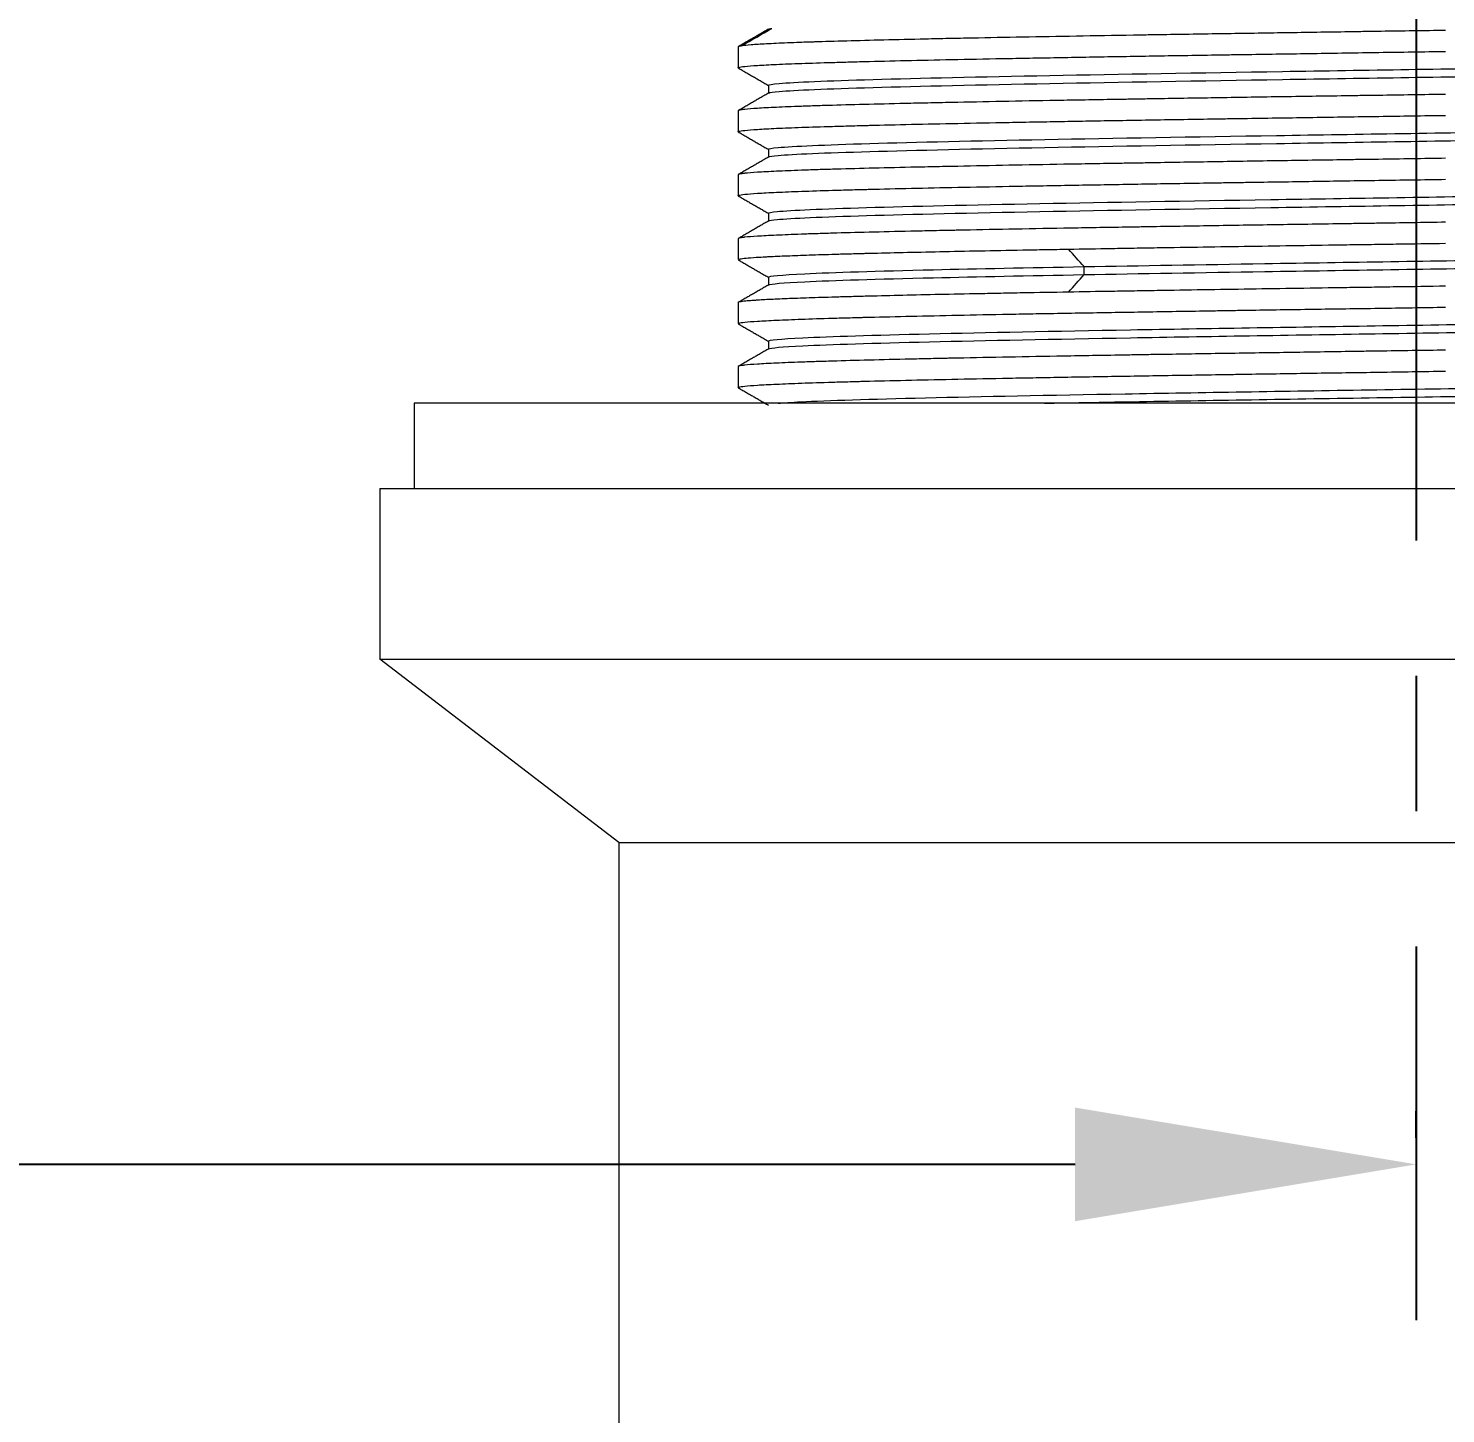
# Model space of a CAD drawing. Extents: x 16036 to 31646, y -36012 to -17126.
# Drawn here: x 16497.52 to 16530.76, y -17747.47 to -17714.97 of the extents above; entities that cross this region are included whole.
import ezdxf

# ---------------------------------------------------------------- set-up
doc = ezdxf.new("R2010")
doc.units = 0
doc.header["$MEASUREMENT"] = 0
doc.linetypes.add('CENTER2', pattern=[28.575, 19.05, -3.175, 3.175, -3.175])
doc.layers.get('0').update_dxf_attribs({"color": 3, "linetype": 'CONTINUOUS'})
doc.layers.get('DEFPOINTS').update_dxf_attribs({"linetype": 'CONTINUOUS'})
doc.layers.add('5', color=2, linetype='CONTINUOUS', lineweight=9)
doc.layers.add('CENTER', color=1, linetype='CENTER2')
doc.styles.add('ARIAL', font='arial.ttf')
doc.dimstyles.new('ISO-25', dxfattribs={"dimtxt": 8, "dimasz": 8, "dimexe": 1.25, "dimexo": 0.625, "dimgap": 1.5, "dimtad": 1, "dimtih": 1, "dimtoh": 1, "dimdec": 1, "dimdsep": 46, "dimtxsty": 'ARIAL', "dimcen": 0, "dimclrd": 3, "dimclre": 3, "dimclrt": 4, "dimadec": 0, "dimazin": 0, "dimtfac": 1, "dimtdec": 1, "dimtmove": 0, "dimatfit": 3, "dimfxl": 1, "dimarcsym": 0})

# ---------------------------------------------------------------- blocks, each defined once
blk = doc.blocks.new('*D98')
at = {"layer": '5', "color": 3, "lineweight": -2, "transparency": 16777216}
for p, q in [((16288.587, -17689.389), (16288.587, -17742.868)), ((16530.064, -17740.993), (16530.064, -17740.368)), ((16296.587, -17741.618), (16394.229, -17741.618)), ((16522.064, -17741.618), (16424.422, -17741.618))]:
    blk.add_line(p, q, dxfattribs=at)
at = {"layer": '5', "color": 3, "transparency": 16777216}
for points in [[(16296.587, -17740.285), (16296.587, -17742.952), (16288.587, -17741.618)], [(16522.064, -17740.285), (16522.064, -17742.952), (16530.064, -17741.618)]]:
    blk.add_solid(points, dxfattribs=at)
at = {"layer": 'DEFPOINTS', "color": 0, "transparency": 16777216}
for p in [(16288.587, -17688.764), (16530.064, -17741.618), (16530.064, -17741.618)]:
    blk.add_point(p, dxfattribs=at)
at = {"layer": '5', "color": 4, "transparency": 16777216, "insert": (16409.326, -17741.618), "char_height": 8, "attachment_point": 5, "style": 'ARIAL'}
blk.add_mtext('241.5', dxfattribs=at)
blk = doc.blocks.new('*D100')
at = {"layer": '5', "color": 3, "lineweight": -2, "transparency": 16777216}
blk.add_line((16530.064, -17678.736), (16530.064, -17641.991), dxfattribs=at)
for start, end in [(257.458171, 262.850022), (263.884482, 269.541829)]:
    blk.add_arc((16530.064, -16642.812), 1000.429, start, end, dxfattribs=at)
at = {"layer": '5', "color": 3, "transparency": 16777216}
for points in [[(16312.524, -17620.668), (16313.113, -17618.068), (16305.017, -17617.6)], [(16522.069, -17641.875), (16522.059, -17644.542), (16530.064, -17643.241)]]:
    blk.add_solid(points, dxfattribs=at)
at = {"layer": 'DEFPOINTS', "color": 0, "transparency": 16777216}
for p in [(16355.429, -17399.241), (16454.473, -17640.381), (16530.064, -17679.361), (16288.587, -17688.764), (16530.064, -17745.276)]:
    blk.add_point(p, dxfattribs=at)
at = {"layer": '5', "color": 4, "transparency": 16777216, "insert": (16414.514, -17636.545), "char_height": 8, "attachment_point": 5, "style": 'ARIAL'}
blk.add_mtext('13°', dxfattribs=at)

msp = doc.modelspace()

# ---------------------------------------------------------------- linework, layer by layer
at = {"linetype": 'Continuous', "lineweight": 18}
for p, q in [((16514.164, -17715.403), (16514.164, -17715.895)), ((16514.164, -17716.903), (16514.164, -17717.395)), ((16514.164, -17718.403), (16514.164, -17718.895)), ((16514.164, -17719.903), (16514.164, -17720.395)), ((16522.277, -17720.746), (16522.277, -17720.559)), ((16514.164, -17721.403), (16514.164, -17721.895)), ((16514.164, -17722.903), (16514.164, -17723.395)), ((16506.564, -17723.764), (16506.564, -17725.764)), ((16550.873, -17723.764), (16506.564, -17723.764)), ((16505.764, -17725.764), (16554.364, -17725.764)), ((16505.764, -17725.764), (16505.764, -17729.764)), ((16505.764, -17729.764), (16554.364, -17729.764)), ((16511.364, -17734.064), (16505.764, -17729.764)), ((16511.364, -17734.064), (16511.364, -17748.064)), ((16511.364, -17734.064), (16548.764, -17734.064))]:
    msp.add_line(p, q, dxfattribs=at)
for points, degree in [([(16514.881, -17714.986), (16514.523, -17715.193), (16514.165, -17715.4)], 2), ([(16514.881, -17714.986), (16514.891, -17714.981), (16514.915, -17714.975), (16514.953, -17714.969)], 3), ([(16514.246, -17715.379), (16514.206, -17715.385), (16514.18, -17715.391), (16514.17, -17715.397)], 3), ([(16514.165, -17715.898), (16514.523, -17716.105), (16514.881, -17716.312)], 2), ([(16514.881, -17716.486), (16514.523, -17716.693), (16514.165, -17716.9)], 2), ([(16514.875, -17716.305), (16514.875, -17716.398), (16514.875, -17716.49)], 2), ([(16514.164, -17717.398), (16514.522, -17717.605), (16514.88, -17717.812)], 2), ([(16514.875, -17717.806), (16514.875, -17717.898), (16514.875, -17717.99)], 2), ([(16514.881, -17717.986), (16514.523, -17718.193), (16514.165, -17718.4)], 2), ([(16514.165, -17718.899), (16514.523, -17719.105), (16514.881, -17719.312)], 2), ([(16514.881, -17719.486), (16514.523, -17719.693), (16514.165, -17719.9)], 2), ([(16514.875, -17719.305), (16514.875, -17719.398), (16514.875, -17719.49)], 2), ([(16514.163, -17720.398), (16514.521, -17720.605), (16514.879, -17720.812)], 2), ([(16514.874, -17720.805), (16514.874, -17720.898), (16514.874, -17720.99)], 2), ([(16514.881, -17720.986), (16514.523, -17721.193), (16514.165, -17721.4)], 2), ([(16514.164, -17721.899), (16514.519, -17722.104), (16514.874, -17722.309)], 2), ([(16514.88, -17722.487), (16514.522, -17722.694), (16514.164, -17722.9)], 2), ([(16514.874, -17722.306), (16514.874, -17722.398), (16514.874, -17722.49)], 2), ([(16514.164, -17723.399), (16514.519, -17723.604), (16514.874, -17723.809)], 2)]:
    msp.add_open_spline(points, degree=degree, dxfattribs=at)
at = {"linetype": 'Continuous', "lineweight": 13}
for points in [[(16514.246, -17715.379), (16514.482, -17715.242), (16514.717, -17715.106), (16514.953, -17714.969)], [(16522.277, -17720.559), (16522.155, -17720.422), (16522.034, -17720.285), (16521.913, -17720.149)], [(16521.913, -17721.157), (16522.034, -17721.02), (16522.155, -17720.883), (16522.277, -17720.747)]]:
    msp.add_open_spline(points, degree=3, dxfattribs=at)
at = {"linetype": 'Continuous', "lineweight": 18}
for points, knots in [([(16530.755, -17715.018), (16530.25, -17715.025), (16529.745, -17715.033), (16529.115, -17715.042), (16528.989, -17715.044), (16528.737, -17715.048), (16528.611, -17715.05), (16528.234, -17715.056), (16527.985, -17715.06), (16527.241, -17715.071), (16526.261, -17715.086), (16525.304, -17715.101), (16524.595, -17715.112), (16524.361, -17715.115), (16524.011, -17715.121), (16523.837, -17715.124), (16523.663, -17715.127), (16523.548, -17715.129), (16523.49, -17715.13), (16522.974, -17715.138), (16522.528, -17715.146), (16521.663, -17715.161), (16521.244, -17715.169), (16520.431, -17715.184), (16520.038, -17715.191), (16519.469, -17715.202), (16519.282, -17715.206), (16518.916, -17715.213), (16518.738, -17715.217), (16518.217, -17715.229), (16517.89, -17715.236), (16517.272, -17715.252), (16516.982, -17715.259), (16516.439, -17715.274), (16516.187, -17715.281), (16515.925, -17715.29), (16515.896, -17715.291), (16515.839, -17715.292), (16515.755, -17715.295), (16515.674, -17715.298), (16515.516, -17715.304), (16515.417, -17715.307), (16515.136, -17715.319), (16514.807, -17715.334), (16514.567, -17715.349), (16514.372, -17715.364), (16514.298, -17715.371), (16514.246, -17715.379)], [0, 0, 0, 0, 0.0625, 0.0625, 0.078125, 0.078125, 0.09375, 0.09375, 0.125, 0.125, 0.1875, 0.25, 0.25, 0.28125, 0.28125, 0.296875, 0.304687, 0.304687, 0.3125, 0.3125, 0.375, 0.375, 0.4375, 0.4375, 0.5, 0.5, 0.53125, 0.53125, 0.5625, 0.5625, 0.625, 0.625, 0.6875, 0.6875, 0.75, 0.75, 0.757812, 0.757812, 0.765625, 0.78125, 0.78125, 0.8125, 0.8125, 0.875, 0.9375, 0.9375, 1, 1, 1, 1]), ([(16514.164, -17715.895), (16514.164, -17715.891), (16514.169, -17715.888), (16514.202, -17715.877), (16514.251, -17715.869), (16514.397, -17715.854), (16514.495, -17715.846), (16514.681, -17715.834), (16514.749, -17715.83), (16514.899, -17715.822), (16514.98, -17715.818), (16515.239, -17715.806), (16515.436, -17715.799), (16515.873, -17715.783), (16516.115, -17715.776), (16516.511, -17715.764), (16516.649, -17715.76), (16516.865, -17715.754), (16516.974, -17715.751), (16517.088, -17715.748), (16517.164, -17715.746), (16517.202, -17715.745), (16517.551, -17715.736), (16517.88, -17715.728), (16518.572, -17715.713), (16518.936, -17715.705), (16519.7, -17715.69), (16520.099, -17715.682), (16520.621, -17715.672), (16520.727, -17715.67), (16520.94, -17715.666), (16521.048, -17715.665), (16521.374, -17715.659), (16521.593, -17715.655), (16522.261, -17715.643), (16523.173, -17715.627), (16524.128, -17715.611), (16524.86, -17715.6), (16525.107, -17715.596), (16525.481, -17715.59), (16525.607, -17715.588), (16525.796, -17715.585), (16525.859, -17715.584), (16525.986, -17715.582), (16526.049, -17715.581), (16526.62, -17715.573), (16527.13, -17715.565), (16528.156, -17715.549), (16528.672, -17715.541), (16529.709, -17715.525), (16530.231, -17715.517), (16530.755, -17715.51)], [0, 0, 0, 0, 0.027357, 0.027357, 0.088147, 0.088147, 0.148937, 0.148937, 0.179332, 0.179332, 0.209727, 0.209727, 0.270518, 0.270518, 0.331308, 0.331308, 0.361703, 0.361703, 0.3769, 0.384499, 0.384499, 0.392098, 0.392098, 0.452888, 0.452888, 0.513678, 0.513678, 0.574469, 0.574469, 0.589666, 0.589666, 0.604864, 0.604864, 0.635259, 0.635259, 0.696049, 0.756839, 0.756839, 0.787234, 0.787234, 0.802432, 0.802432, 0.810031, 0.810031, 0.817629, 0.817629, 0.87842, 0.87842, 0.93921, 0.93921, 1, 1, 1, 1]), ([(16514.875, -17716.306), (16514.875, -17716.291), (16515.14, -17716.245), (16516.996, -17716.168), (16521.249, -17716.074), (16526.848, -17715.98), (16532.938, -17715.886), (16538.589, -17715.792), (16542.939, -17715.698), (16544.891, -17715.622), (16545.225, -17715.576), (16545.248, -17715.562)], [0, 0, 0, 0, 0.05886, 0.185074, 0.311288, 0.437501, 0.563715, 0.689929, 0.816142, 0.942356, 1, 1, 1, 1]), ([(16514.881, -17716.486), (16514.902, -17716.474), (16515.192, -17716.43), (16516.996, -17716.355), (16521.249, -17716.261), (16526.848, -17716.168), (16532.938, -17716.074), (16538.589, -17715.98), (16542.939, -17715.886), (16544.943, -17715.807), (16545.253, -17715.759), (16545.253, -17715.743)], [0, 0, 0, 0, 0.050032, 0.176322, 0.302613, 0.428903, 0.555194, 0.681484, 0.807775, 0.934065, 1, 1, 1, 1]), ([(16530.755, -17716.518), (16530.231, -17716.526), (16529.707, -17716.534), (16529.052, -17716.544), (16528.922, -17716.546), (16528.725, -17716.548), (16528.66, -17716.549), (16528.529, -17716.551), (16528.204, -17716.556), (16527.88, -17716.561), (16527.109, -17716.573), (16526.602, -17716.58), (16525.599, -17716.596), (16525.104, -17716.604), (16524.371, -17716.616), (16524.129, -17716.62), (16523.767, -17716.626), (16523.647, -17716.628), (16523.408, -17716.632), (16523.289, -17716.634), (16522.7, -17716.643), (16522.243, -17716.651), (16521.358, -17716.666), (16520.929, -17716.674), (16520.1, -17716.69), (16519.7, -17716.698), (16519.266, -17716.707), (16519.218, -17716.708), (16519.123, -17716.71), (16519.075, -17716.711), (16518.933, -17716.714), (16518.654, -17716.72), (16518.387, -17716.725), (16517.867, -17716.737), (16517.541, -17716.745), (16516.929, -17716.76), (16516.644, -17716.768), (16516.246, -17716.779), (16516.119, -17716.783), (16515.936, -17716.789), (16515.876, -17716.791), (16515.759, -17716.795), (16515.703, -17716.797), (16515.428, -17716.807), (16515.232, -17716.815), (16514.889, -17716.831), (16514.742, -17716.838), (16514.495, -17716.853), (16514.397, -17716.861), (16514.313, -17716.87), (16514.305, -17716.871), (16514.288, -17716.873), (16514.264, -17716.876), (16514.216, -17716.883), (16514.19, -17716.889), (16514.169, -17716.897), (16514.164, -17716.9), (16514.164, -17716.904)], [0, 0, 0, 0, 0.060829, 0.060829, 0.076036, 0.076036, 0.08364, 0.08364, 0.091244, 0.121658, 0.121658, 0.182487, 0.182487, 0.243316, 0.243316, 0.273731, 0.273731, 0.288938, 0.288938, 0.304146, 0.304146, 0.364975, 0.364975, 0.425804, 0.425804, 0.486633, 0.486633, 0.494237, 0.494237, 0.50184, 0.50184, 0.517047, 0.547462, 0.547462, 0.608291, 0.608291, 0.66912, 0.66912, 0.699535, 0.699535, 0.714742, 0.714742, 0.729949, 0.729949, 0.790778, 0.790778, 0.851608, 0.851608, 0.912437, 0.912437, 0.92004, 0.92004, 0.927644, 0.942851, 0.973266, 0.973266, 1, 1, 1, 1]), ([(16514.164, -17717.395), (16514.164, -17717.392), (16514.169, -17717.388), (16514.202, -17717.377), (16514.251, -17717.369), (16514.397, -17717.354), (16514.495, -17717.346), (16514.681, -17717.334), (16514.749, -17717.33), (16514.899, -17717.322), (16514.98, -17717.318), (16515.239, -17717.306), (16515.436, -17717.299), (16515.873, -17717.283), (16516.115, -17717.276), (16516.511, -17717.264), (16516.649, -17717.26), (16516.865, -17717.254), (16516.974, -17717.251), (16517.088, -17717.248), (16517.164, -17717.246), (16517.202, -17717.245), (16517.551, -17717.236), (16517.88, -17717.228), (16518.572, -17717.213), (16518.936, -17717.205), (16519.7, -17717.19), (16520.099, -17717.182), (16520.621, -17717.172), (16520.727, -17717.17), (16520.94, -17717.166), (16521.048, -17717.165), (16521.374, -17717.159), (16521.593, -17717.155), (16522.261, -17717.143), (16523.173, -17717.127), (16524.128, -17717.111), (16524.86, -17717.1), (16525.107, -17717.096), (16525.481, -17717.09), (16525.607, -17717.088), (16525.796, -17717.085), (16525.859, -17717.084), (16525.986, -17717.082), (16526.049, -17717.081), (16526.62, -17717.073), (16527.13, -17717.065), (16528.156, -17717.049), (16528.672, -17717.041), (16529.709, -17717.025), (16530.231, -17717.017), (16530.755, -17717.01)], [0, 0, 0, 0, 0.027354, 0.027354, 0.088145, 0.088145, 0.148935, 0.148935, 0.17933, 0.17933, 0.209726, 0.209726, 0.270516, 0.270516, 0.331306, 0.331306, 0.361701, 0.361701, 0.376899, 0.384498, 0.384498, 0.392097, 0.392097, 0.452887, 0.452887, 0.513677, 0.513677, 0.574468, 0.574468, 0.589665, 0.589665, 0.604863, 0.604863, 0.635258, 0.635258, 0.696048, 0.756839, 0.756839, 0.787234, 0.787234, 0.802431, 0.802431, 0.81003, 0.81003, 0.817629, 0.817629, 0.878419, 0.878419, 0.93921, 0.93921, 1, 1, 1, 1]), ([(16514.875, -17717.806), (16514.875, -17717.792), (16515.122, -17717.747), (16516.917, -17717.67), (16521.13, -17717.576), (16526.706, -17717.482), (16532.795, -17717.388), (16538.468, -17717.295), (16542.857, -17717.201), (16544.866, -17717.123), (16545.221, -17717.077), (16545.247, -17717.062)], [0, 0, 0, 0, 0.055865, 0.182171, 0.308477, 0.434783, 0.561088, 0.687394, 0.8137, 0.940006, 1, 1, 1, 1]), ([(16514.881, -17717.986), (16514.901, -17717.975), (16515.174, -17717.932), (16516.917, -17717.858), (16521.13, -17717.764), (16526.706, -17717.67), (16532.795, -17717.576), (16538.468, -17717.482), (16542.857, -17717.388), (16544.924, -17717.308), (16545.253, -17717.26), (16545.253, -17717.243)], [0, 0, 0, 0, 0.046994, 0.173285, 0.299575, 0.425865, 0.552155, 0.678446, 0.804736, 0.931026, 1, 1, 1, 1]), ([(16530.755, -17718.018), (16530.231, -17718.026), (16529.707, -17718.034), (16529.052, -17718.044), (16528.922, -17718.046), (16528.725, -17718.049), (16528.66, -17718.049), (16528.529, -17718.051), (16528.204, -17718.056), (16527.88, -17718.061), (16527.109, -17718.073), (16526.602, -17718.08), (16525.599, -17718.096), (16525.104, -17718.104), (16524.371, -17718.116), (16524.129, -17718.12), (16523.767, -17718.126), (16523.647, -17718.128), (16523.408, -17718.132), (16523.289, -17718.134), (16522.7, -17718.143), (16522.243, -17718.151), (16521.358, -17718.166), (16520.929, -17718.174), (16520.1, -17718.19), (16519.7, -17718.198), (16519.266, -17718.207), (16519.218, -17718.208), (16519.123, -17718.21), (16519.075, -17718.211), (16518.933, -17718.214), (16518.654, -17718.22), (16518.387, -17718.225), (16517.867, -17718.237), (16517.541, -17718.245), (16516.929, -17718.26), (16516.644, -17718.268), (16516.246, -17718.279), (16516.119, -17718.283), (16515.936, -17718.289), (16515.876, -17718.291), (16515.759, -17718.295), (16515.703, -17718.297), (16515.428, -17718.307), (16515.232, -17718.315), (16514.889, -17718.331), (16514.742, -17718.338), (16514.495, -17718.354), (16514.397, -17718.361), (16514.313, -17718.37), (16514.305, -17718.371), (16514.288, -17718.373), (16514.264, -17718.376), (16514.216, -17718.383), (16514.19, -17718.389), (16514.169, -17718.397), (16514.164, -17718.4), (16514.164, -17718.404)], [0, 0, 0, 0, 0.060829, 0.060829, 0.076036, 0.076036, 0.08364, 0.08364, 0.091244, 0.121658, 0.121658, 0.182487, 0.182487, 0.243316, 0.243316, 0.273731, 0.273731, 0.288938, 0.288938, 0.304145, 0.304145, 0.364975, 0.364975, 0.425804, 0.425804, 0.486633, 0.486633, 0.494236, 0.494236, 0.50184, 0.50184, 0.517047, 0.547462, 0.547462, 0.608291, 0.608291, 0.66912, 0.66912, 0.699535, 0.699535, 0.714742, 0.714742, 0.729949, 0.729949, 0.790778, 0.790778, 0.851607, 0.851607, 0.912436, 0.912436, 0.92004, 0.92004, 0.927644, 0.942851, 0.973266, 0.973266, 1, 1, 1, 1]), ([(16514.164, -17718.895), (16514.164, -17718.892), (16514.169, -17718.888), (16514.202, -17718.877), (16514.251, -17718.869), (16514.397, -17718.854), (16514.495, -17718.846), (16514.681, -17718.834), (16514.749, -17718.83), (16514.899, -17718.822), (16514.98, -17718.818), (16515.239, -17718.806), (16515.436, -17718.799), (16515.873, -17718.783), (16516.115, -17718.776), (16516.511, -17718.764), (16516.649, -17718.76), (16516.865, -17718.754), (16516.974, -17718.751), (16517.088, -17718.748), (16517.164, -17718.746), (16517.202, -17718.745), (16517.551, -17718.736), (16517.88, -17718.728), (16518.572, -17718.713), (16518.936, -17718.705), (16519.7, -17718.69), (16520.099, -17718.682), (16520.621, -17718.672), (16520.727, -17718.67), (16520.94, -17718.666), (16521.048, -17718.664), (16521.374, -17718.659), (16521.593, -17718.655), (16522.261, -17718.643), (16523.173, -17718.627), (16524.128, -17718.611), (16524.86, -17718.6), (16525.107, -17718.596), (16525.481, -17718.59), (16525.607, -17718.588), (16525.796, -17718.585), (16525.859, -17718.584), (16525.986, -17718.582), (16526.049, -17718.581), (16526.62, -17718.573), (16527.13, -17718.565), (16528.156, -17718.549), (16528.672, -17718.541), (16529.709, -17718.525), (16530.231, -17718.518), (16530.755, -17718.51)], [0, 0, 0, 0, 0.027355, 0.027355, 0.088145, 0.088145, 0.148935, 0.148935, 0.17933, 0.17933, 0.209726, 0.209726, 0.270516, 0.270516, 0.331306, 0.331306, 0.361701, 0.361701, 0.376899, 0.384498, 0.384498, 0.392097, 0.392097, 0.452887, 0.452887, 0.513677, 0.513677, 0.574468, 0.574468, 0.589665, 0.589665, 0.604863, 0.604863, 0.635258, 0.635258, 0.696048, 0.756839, 0.756839, 0.787234, 0.787234, 0.802431, 0.802431, 0.81003, 0.81003, 0.817629, 0.817629, 0.878419, 0.878419, 0.93921, 0.93921, 1, 1, 1, 1]), ([(16514.875, -17719.305), (16514.875, -17719.292), (16515.106, -17719.248), (16516.84, -17719.172), (16521.011, -17719.078), (16526.565, -17718.985), (16532.652, -17718.891), (16538.345, -17718.797), (16542.773, -17718.703), (16544.849, -17718.625), (16545.221, -17718.578), (16545.248, -17718.562)], [0, 0, 0, 0, 0.052688, 0.178948, 0.305207, 0.431467, 0.557726, 0.683986, 0.810246, 0.936505, 1, 1, 1, 1]), ([(16514.881, -17719.486), (16514.9, -17719.475), (16515.156, -17719.433), (16516.84, -17719.36), (16521.011, -17719.266), (16526.565, -17719.172), (16532.652, -17719.078), (16538.345, -17718.984), (16542.773, -17718.89), (16544.905, -17718.81), (16545.253, -17718.761), (16545.253, -17718.743)], [0, 0, 0, 0, 0.043836, 0.170126, 0.296416, 0.422707, 0.548997, 0.675287, 0.801578, 0.927868, 1, 1, 1, 1]), ([(16530.755, -17719.518), (16530.231, -17719.526), (16529.707, -17719.534), (16529.052, -17719.544), (16528.922, -17719.546), (16528.725, -17719.549), (16528.66, -17719.55), (16528.529, -17719.551), (16528.204, -17719.556), (16527.88, -17719.561), (16527.109, -17719.573), (16526.602, -17719.58), (16525.599, -17719.596), (16525.104, -17719.604), (16524.371, -17719.616), (16524.129, -17719.62), (16523.767, -17719.626), (16523.647, -17719.628), (16523.408, -17719.632), (16523.289, -17719.634), (16522.7, -17719.643), (16522.243, -17719.651), (16521.358, -17719.666), (16520.929, -17719.674), (16520.1, -17719.69), (16519.7, -17719.698), (16519.266, -17719.707), (16519.218, -17719.708), (16519.123, -17719.71), (16519.075, -17719.711), (16518.933, -17719.714), (16518.654, -17719.72), (16518.387, -17719.725), (16517.867, -17719.737), (16517.541, -17719.745), (16516.929, -17719.76), (16516.644, -17719.768), (16516.246, -17719.779), (16516.119, -17719.783), (16515.936, -17719.789), (16515.876, -17719.791), (16515.759, -17719.795), (16515.703, -17719.797), (16515.428, -17719.807), (16515.232, -17719.815), (16514.889, -17719.831), (16514.742, -17719.838), (16514.495, -17719.854), (16514.397, -17719.861), (16514.313, -17719.87), (16514.305, -17719.871), (16514.288, -17719.873), (16514.264, -17719.876), (16514.216, -17719.883), (16514.19, -17719.889), (16514.169, -17719.897), (16514.164, -17719.9), (16514.164, -17719.903)], [0, 0, 0, 0, 0.060829, 0.060829, 0.076036, 0.076036, 0.08364, 0.08364, 0.091244, 0.121658, 0.121658, 0.182487, 0.182487, 0.243316, 0.243316, 0.273731, 0.273731, 0.288938, 0.288938, 0.304145, 0.304145, 0.364974, 0.364974, 0.425803, 0.425803, 0.486632, 0.486632, 0.494236, 0.494236, 0.50184, 0.50184, 0.517047, 0.547461, 0.547461, 0.608291, 0.608291, 0.66912, 0.66912, 0.699534, 0.699534, 0.714741, 0.714741, 0.729949, 0.729949, 0.790778, 0.790778, 0.851607, 0.851607, 0.912436, 0.912436, 0.920039, 0.920039, 0.927643, 0.94285, 0.973265, 0.973265, 1, 1, 1, 1]), ([(16514.164, -17720.395), (16514.164, -17720.39), (16514.178, -17720.384), (16514.237, -17720.371), (16514.332, -17720.359), (16514.493, -17720.346), (16514.639, -17720.337), (16514.693, -17720.334), (16514.764, -17720.33), (16514.779, -17720.329), (16514.809, -17720.327), (16514.824, -17720.326), (16514.87, -17720.324), (16514.902, -17720.322), (16515.066, -17720.315), (16515.212, -17720.308), (16515.536, -17720.295), (16515.889, -17720.282), (16516.303, -17720.27), (16516.636, -17720.26), (16516.751, -17720.257), (16516.929, -17720.252), (16517.019, -17720.25), (16517.112, -17720.247), (16517.174, -17720.246), (16517.206, -17720.245), (16517.49, -17720.238), (16517.755, -17720.232), (16518.308, -17720.219), (16518.596, -17720.213), (16519.197, -17720.2), (16519.508, -17720.193), (16520.156, -17720.181), (16520.491, -17720.174), (16520.926, -17720.166), (16521.014, -17720.165), (16521.19, -17720.161), (16521.457, -17720.157), (16521.729, -17720.152), (16521.913, -17720.149)], [0, 0, 0, 0, 0.070705, 0.070705, 0.148146, 0.225587, 0.225587, 0.264308, 0.264308, 0.273988, 0.273988, 0.283668, 0.283668, 0.303028, 0.303028, 0.38047, 0.38047, 0.457911, 0.535352, 0.535352, 0.574073, 0.574073, 0.593433, 0.603113, 0.603113, 0.612794, 0.612794, 0.690235, 0.690235, 0.767676, 0.767676, 0.845117, 0.845117, 0.922559, 0.922559, 0.941919, 0.941919, 0.961279, 1, 1, 1, 1]), ([(16521.913, -17720.149), (16522.246, -17720.143), (16522.585, -17720.137), (16523.104, -17720.128), (16523.366, -17720.124), (16523.631, -17720.119), (16523.809, -17720.117), (16523.898, -17720.115), (16524.345, -17720.108), (16524.705, -17720.102), (16525.434, -17720.091), (16525.801, -17720.085), (16526.542, -17720.074), (16526.916, -17720.068), (16527.671, -17720.056), (16528.051, -17720.05), (16528.531, -17720.043), (16528.627, -17720.042), (16528.82, -17720.039), (16528.917, -17720.037), (16529.207, -17720.033), (16529.4, -17720.03), (16529.981, -17720.021), (16530.368, -17720.016), (16530.755, -17720.01)], [0, 0, 0, 0, 0.125, 0.125, 0.1875, 0.21875, 0.21875, 0.25, 0.25, 0.375, 0.375, 0.5, 0.5, 0.625, 0.625, 0.75, 0.75, 0.78125, 0.78125, 0.8125, 0.8125, 0.875, 0.875, 1, 1, 1, 1]), ([(16522.277, -17720.559), (16523.592, -17720.535), (16526.892, -17720.48), (16532.509, -17720.393), (16538.222, -17720.299), (16542.689, -17720.205), (16544.827, -17720.126), (16545.22, -17720.078), (16545.248, -17720.062)], [0, 0, 0, 0, 0.145265, 0.334116, 0.522966, 0.711817, 0.900668, 1, 1, 1, 1]), ([(16522.277, -17720.746), (16523.592, -17720.722), (16526.892, -17720.667), (16532.509, -17720.58), (16538.222, -17720.486), (16542.689, -17720.393), (16544.884, -17720.311), (16545.253, -17720.262), (16545.253, -17720.243)], [0, 0, 0, 0, 0.143442, 0.329922, 0.516403, 0.702883, 0.889364, 1, 1, 1, 1]), ([(16514.874, -17720.805), (16514.876, -17720.779), (16515.503, -17720.721), (16518.211, -17720.638), (16520.962, -17720.583), (16522.277, -17720.559)], [0, 0, 0, 0, 0.325768, 0.706861, 1, 1, 1, 1]), ([(16514.881, -17720.986), (16514.926, -17720.962), (16515.576, -17720.906), (16518.211, -17720.826), (16520.962, -17720.771), (16522.277, -17720.746)], [0, 0, 0, 0, 0.306976, 0.698691, 1, 1, 1, 1]), ([(16521.913, -17721.157), (16521.545, -17721.163), (16521.188, -17721.17), (16520.666, -17721.179), (16520.495, -17721.183), (16520.241, -17721.187), (16520.158, -17721.189), (16519.991, -17721.192), (16519.909, -17721.194), (16519.502, -17721.202), (16519.189, -17721.208), (16518.588, -17721.22), (16518.3, -17721.227), (16517.749, -17721.239), (16517.486, -17721.246), (16517.111, -17721.256), (16516.988, -17721.259), (16516.81, -17721.264), (16516.752, -17721.265), (16516.665, -17721.268), (16516.636, -17721.269), (16516.579, -17721.27), (16516.325, -17721.277), (16516.092, -17721.285), (16515.707, -17721.297), (16515.531, -17721.303), (16515.209, -17721.316), (16515.063, -17721.322), (16514.803, -17721.335), (16514.689, -17721.341), (16514.578, -17721.349), (16514.566, -17721.35), (16514.542, -17721.351), (16514.508, -17721.354), (16514.433, -17721.359), (16514.379, -17721.364), (16514.283, -17721.374), (16514.193, -17721.386), (16514.164, -17721.397), (16514.164, -17721.403)], [0, 0, 0, 0, 0.077489, 0.077489, 0.116234, 0.116234, 0.135606, 0.135606, 0.154979, 0.154979, 0.232468, 0.232468, 0.309957, 0.309957, 0.387447, 0.387447, 0.426191, 0.426191, 0.445564, 0.445564, 0.45525, 0.45525, 0.464936, 0.542425, 0.542425, 0.619915, 0.619915, 0.697404, 0.697404, 0.774893, 0.774893, 0.78458, 0.78458, 0.794266, 0.813638, 0.852383, 0.852383, 0.929872, 1, 1, 1, 1]), ([(16530.755, -17721.018), (16530.368, -17721.024), (16529.981, -17721.03), (16529.401, -17721.038), (16529.207, -17721.041), (16528.917, -17721.046), (16528.821, -17721.047), (16528.628, -17721.05), (16528.531, -17721.051), (16528.05, -17721.059), (16527.669, -17721.064), (16526.914, -17721.076), (16526.54, -17721.081), (16525.799, -17721.093), (16525.432, -17721.099), (16524.704, -17721.11), (16524.344, -17721.116), (16523.898, -17721.124), (16523.809, -17721.125), (16523.632, -17721.128), (16523.543, -17721.129), (16523.279, -17721.134), (16523.104, -17721.137), (16522.585, -17721.145), (16522.246, -17721.151), (16521.913, -17721.157)], [0, 0, 0, 0, 0.125, 0.125, 0.1875, 0.1875, 0.21875, 0.21875, 0.25, 0.25, 0.375, 0.375, 0.5, 0.5, 0.625, 0.625, 0.75, 0.75, 0.78125, 0.78125, 0.8125, 0.8125, 0.875, 0.875, 1, 1, 1, 1]), ([(16514.164, -17721.895), (16514.164, -17721.892), (16514.169, -17721.888), (16514.202, -17721.877), (16514.251, -17721.869), (16514.397, -17721.853), (16514.495, -17721.846), (16514.681, -17721.834), (16514.749, -17721.83), (16514.899, -17721.823), (16514.98, -17721.819), (16515.239, -17721.807), (16515.436, -17721.799), (16515.873, -17721.783), (16516.115, -17721.775), (16516.511, -17721.764), (16516.649, -17721.76), (16516.865, -17721.754), (16516.974, -17721.751), (16517.088, -17721.748), (16517.164, -17721.746), (16517.202, -17721.745), (16517.551, -17721.737), (16517.88, -17721.729), (16518.572, -17721.713), (16518.936, -17721.705), (16519.7, -17721.689), (16520.099, -17721.682), (16520.621, -17721.672), (16520.727, -17721.67), (16520.94, -17721.666), (16521.048, -17721.664), (16521.374, -17721.658), (16521.593, -17721.654), (16522.261, -17721.643), (16522.717, -17721.635), (16523.65, -17721.62), (16524.128, -17721.612), (16524.86, -17721.6), (16525.107, -17721.596), (16525.481, -17721.59), (16525.607, -17721.588), (16525.796, -17721.585), (16525.859, -17721.584), (16525.986, -17721.582), (16526.049, -17721.581), (16526.62, -17721.572), (16527.13, -17721.564), (16528.156, -17721.549), (16528.672, -17721.542), (16529.709, -17721.526), (16530.231, -17721.518), (16530.755, -17721.51)], [0, 0, 0, 0, 0.027357, 0.027357, 0.088147, 0.088147, 0.148937, 0.148937, 0.179332, 0.179332, 0.209727, 0.209727, 0.270518, 0.270518, 0.331308, 0.331308, 0.361703, 0.361703, 0.3769, 0.384499, 0.384499, 0.392098, 0.392098, 0.452888, 0.452888, 0.513678, 0.513678, 0.574469, 0.574469, 0.589666, 0.589666, 0.604864, 0.604864, 0.635259, 0.635259, 0.696049, 0.696049, 0.756839, 0.756839, 0.787234, 0.787234, 0.802432, 0.802432, 0.810031, 0.810031, 0.817629, 0.817629, 0.87842, 0.87842, 0.93921, 0.93921, 1, 1, 1, 1]), ([(16514.874, -17722.306), (16514.874, -17722.28), (16515.474, -17722.222), (16518.353, -17722.133), (16523.189, -17722.04), (16529.074, -17721.946), (16535.111, -17721.852), (16540.377, -17721.758), (16544.068, -17721.664), (16545.147, -17721.599), (16545.243, -17721.565), (16545.248, -17721.562)], [0, 0, 0, 0, 0.105309, 0.23163, 0.357951, 0.484272, 0.610593, 0.736914, 0.863235, 0.989556, 1, 1, 1, 1]), ([(16514.879, -17722.487), (16514.919, -17722.463), (16515.541, -17722.408), (16518.353, -17722.321), (16523.189, -17722.227), (16529.074, -17722.133), (16535.111, -17722.039), (16540.377, -17721.945), (16544.068, -17721.851), (16545.183, -17721.784), (16545.254, -17721.748), (16545.254, -17721.743)], [0, 0, 0, 0, 0.096979, 0.223208, 0.349437, 0.475666, 0.601895, 0.728125, 0.854354, 0.980583, 1, 1, 1, 1]), ([(16530.755, -17722.518), (16530.231, -17722.526), (16529.707, -17722.533), (16529.052, -17722.543), (16528.922, -17722.545), (16528.725, -17722.548), (16528.66, -17722.549), (16528.529, -17722.551), (16528.204, -17722.556), (16527.88, -17722.561), (16527.109, -17722.573), (16526.094, -17722.589), (16525.104, -17722.604), (16524.371, -17722.616), (16524.129, -17722.619), (16523.767, -17722.625), (16523.647, -17722.627), (16523.408, -17722.631), (16523.289, -17722.633), (16522.7, -17722.643), (16522.243, -17722.651), (16521.358, -17722.667), (16520.929, -17722.674), (16520.1, -17722.69), (16519.7, -17722.698), (16519.266, -17722.706), (16519.218, -17722.707), (16519.123, -17722.709), (16519.075, -17722.71), (16518.933, -17722.713), (16518.654, -17722.719), (16518.387, -17722.725), (16517.867, -17722.736), (16517.541, -17722.744), (16516.929, -17722.76), (16516.644, -17722.768), (16516.246, -17722.78), (16516.119, -17722.784), (16515.936, -17722.79), (16515.876, -17722.792), (16515.759, -17722.795), (16515.703, -17722.797), (16515.428, -17722.807), (16515.232, -17722.815), (16514.889, -17722.83), (16514.742, -17722.838), (16514.495, -17722.854), (16514.397, -17722.862), (16514.313, -17722.871), (16514.305, -17722.872), (16514.288, -17722.874), (16514.264, -17722.877), (16514.216, -17722.883), (16514.19, -17722.889), (16514.169, -17722.896), (16514.164, -17722.9), (16514.164, -17722.903)], [0, 0, 0, 0, 0.060829, 0.060829, 0.076036, 0.076036, 0.08364, 0.08364, 0.091244, 0.121658, 0.121658, 0.182487, 0.243316, 0.243316, 0.273731, 0.273731, 0.288938, 0.288938, 0.304146, 0.304146, 0.364975, 0.364975, 0.425804, 0.425804, 0.486633, 0.486633, 0.494237, 0.494237, 0.50184, 0.50184, 0.517048, 0.547462, 0.547462, 0.608291, 0.608291, 0.66912, 0.66912, 0.699535, 0.699535, 0.714742, 0.714742, 0.729949, 0.729949, 0.790779, 0.790779, 0.851608, 0.851608, 0.912437, 0.912437, 0.92004, 0.92004, 0.927644, 0.942851, 0.973266, 0.973266, 1, 1, 1, 1]), ([(16514.164, -17723.395), (16514.164, -17723.392), (16514.169, -17723.388), (16514.202, -17723.377), (16514.251, -17723.369), (16514.397, -17723.353), (16514.495, -17723.346), (16514.681, -17723.334), (16514.749, -17723.33), (16514.899, -17723.323), (16514.98, -17723.319), (16515.239, -17723.307), (16515.436, -17723.299), (16515.873, -17723.283), (16516.115, -17723.275), (16516.511, -17723.264), (16516.649, -17723.26), (16516.865, -17723.254), (16516.974, -17723.251), (16517.088, -17723.248), (16517.164, -17723.246), (16517.202, -17723.245), (16517.551, -17723.237), (16517.88, -17723.229), (16518.572, -17723.213), (16518.936, -17723.205), (16519.7, -17723.189), (16520.099, -17723.182), (16520.621, -17723.172), (16520.727, -17723.17), (16520.94, -17723.166), (16521.048, -17723.164), (16521.374, -17723.158), (16521.593, -17723.154), (16522.261, -17723.143), (16522.717, -17723.135), (16523.65, -17723.12), (16524.128, -17723.112), (16524.86, -17723.1), (16525.107, -17723.096), (16525.481, -17723.09), (16525.607, -17723.088), (16525.796, -17723.085), (16525.859, -17723.084), (16525.986, -17723.082), (16526.049, -17723.081), (16526.62, -17723.072), (16527.13, -17723.064), (16528.156, -17723.049), (16528.672, -17723.042), (16529.709, -17723.026), (16530.231, -17723.018), (16530.755, -17723.01)], [0, 0, 0, 0, 0.027355, 0.027355, 0.088146, 0.088146, 0.148936, 0.148936, 0.179331, 0.179331, 0.209726, 0.209726, 0.270517, 0.270517, 0.331307, 0.331307, 0.361702, 0.361702, 0.3769, 0.384498, 0.384498, 0.392097, 0.392097, 0.452887, 0.452887, 0.513678, 0.513678, 0.574468, 0.574468, 0.589666, 0.589666, 0.604863, 0.604863, 0.635258, 0.635258, 0.696049, 0.696049, 0.756839, 0.756839, 0.787234, 0.787234, 0.802432, 0.802432, 0.81003, 0.81003, 0.817629, 0.817629, 0.878419, 0.878419, 0.93921, 0.93921, 1, 1, 1, 1]), ([(16515.106, -17723.764), (16515.232, -17723.752), (16515.895, -17723.71), (16518.258, -17723.636), (16523.059, -17723.542), (16528.929, -17723.448), (16534.973, -17723.354), (16540.268, -17723.26), (16544.004, -17723.166), (16545.137, -17723.1), (16545.243, -17723.065), (16545.249, -17723.062)], [0, 0, 0, 0, 0.048727, 0.182438, 0.316148, 0.449859, 0.583569, 0.71728, 0.850991, 0.984701, 1, 1, 1, 1]), ([(16521.351, -17723.764), (16521.951, -17723.752), (16524.295, -17723.71), (16528.929, -17723.635), (16534.973, -17723.541), (16540.268, -17723.448), (16544.004, -17723.354), (16545.173, -17723.285), (16545.254, -17723.249), (16545.254, -17723.243)], [0, 0, 0, 0, 0.066366, 0.246578, 0.426789, 0.607001, 0.787212, 0.967424, 1, 1, 1, 1])]:
    msp.add_open_spline(points, degree=3, knots=knots, dxfattribs=at)
at = {"layer": 'CENTER'}
msp.add_line((16530.064, -17679.361), (16530.064, -17745.276), dxfattribs=at)

# ---------------------------------------------------------------- dimensions: what is measured, and where the dimension line sits
at = {"layer": '5'}
dim = msp.add_angular_dim_2l(base=(16454.473, -17640.381), line1=((16530.064, -17679.361), (16530.064, -17745.276)), line2=((16355.429, -17399.241), (16288.587, -17688.764)), dimstyle='ISO-25', dxfattribs=at)
dim.commit()
dim.dimension.update_dxf_attribs({"geometry": '*D100', "text_midpoint": (16414.514, -17636.545), "dimtype": 162})
dim = msp.add_linear_dim(base=(16530.064, -17741.618), p1=(16288.587, -17688.764), p2=(16530.064, -17741.618), dimstyle='ISO-25', override={"dimtad": 0}, dxfattribs=at)
dim.commit()
dim.dimension.update_dxf_attribs({"geometry": '*D98', "text_midpoint": (16409.326, -17741.618)})

doc.saveas('drawing.dxf')
